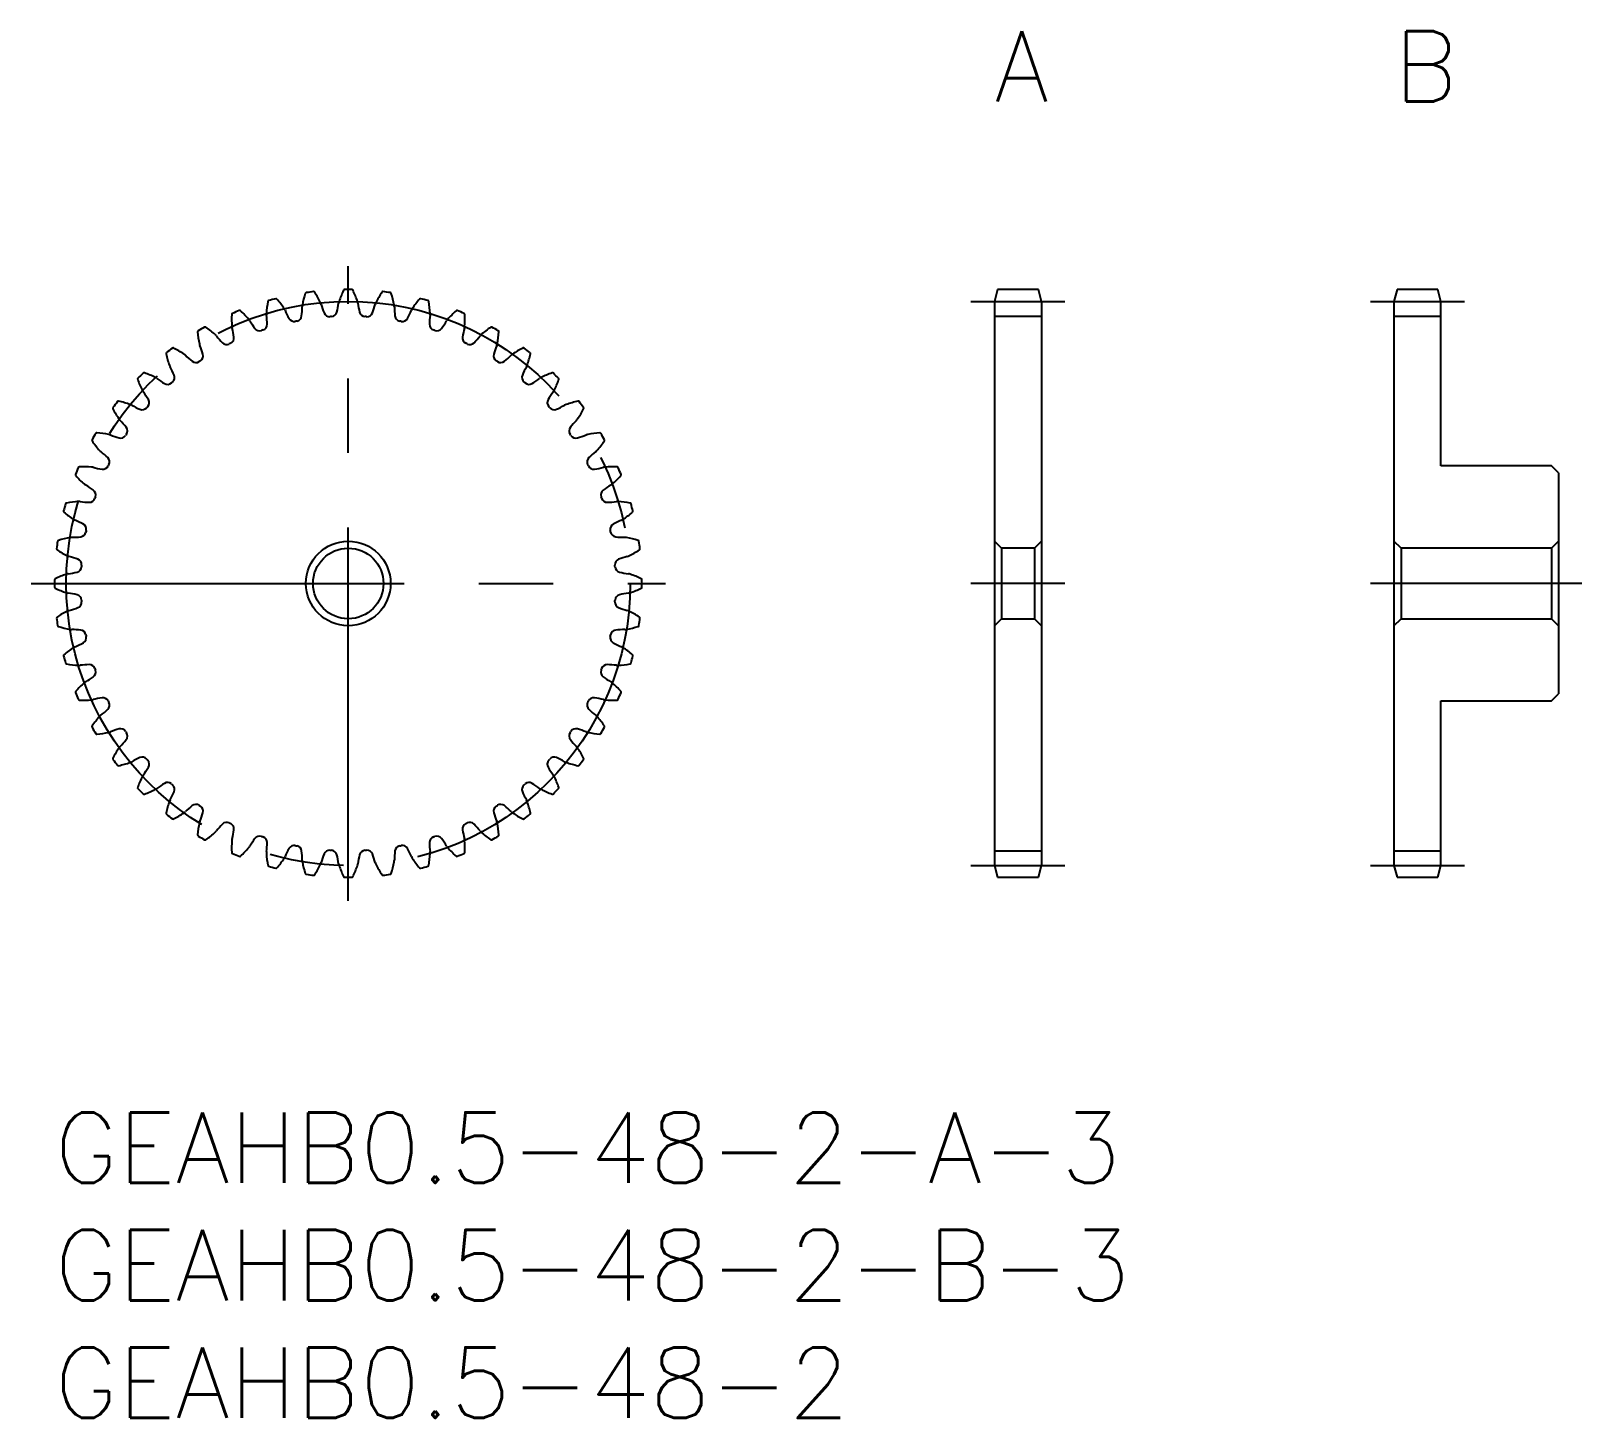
# Model space of a CAD drawing. Extents: x -1 to 65, y -13 to 46.
import ezdxf

# ---------------------------------------------------------------- set-up
doc = ezdxf.new("R2010")
doc.units = 0
doc.header["$LTSCALE"] = 0.5
doc.linetypes.add('CENTER', pattern=[50.8, 31.75, -6.35, 6.35, -6.35])
for name, color, linetype in [('MSM_CENTER', 1, 'CENTER'), ('MSM_CONTINUOUS', 7, 'CONTINUOUS'), ('MSM_PART_NUMBER', 7, 'CONTINUOUS')]:
    doc.layers.add(name, color=color, linetype=linetype)
doc.styles.get("Standard").update_dxf_attribs({"font": 'txt.shx', "height": 1, "bigfont": 'bigfont.shx'})

# ---------------------------------------------------------------- blocks, each defined once
blk = doc.blocks.new('*U2')
at = {"layer": 'MSM_PART_NUMBER'}
blk.add_text('GEAHB0.5-48-2-A-3', height=3, dxfattribs=at).set_placement((0, -3))
blk = doc.blocks.new('*U3')
at = {"layer": 'MSM_PART_NUMBER'}
blk.add_text('GEAHB0.5-48-2-B-3', height=3, dxfattribs=at).set_placement((0, -8))
blk = doc.blocks.new('*U5')
at = {"layer": 'MSM_PART_NUMBER'}
blk.add_text('GEAHB0.5-48-2', height=3, dxfattribs=at).set_placement((0, -13))
blk = doc.blocks.new('*U6')
at = {"layer": 'MSM_PART_NUMBER'}
blk.add_text('B', height=3, dxfattribs=at).set_placement((57, 43))
blk = doc.blocks.new('*U7')
at = {"layer": 'MSM_PART_NUMBER'}
blk.add_text('A', height=3, dxfattribs=at).set_placement((40, 43))

msp = doc.modelspace()

# ---------------------------------------------------------------- linework, layer by layer
at = {"layer": 'MSM_CENTER'}
for p, q in [((12.5, 9), (12.5, 36)), ((39, 34.5), (43, 34.5)), ((56, 34.5), (60, 34.5)), ((-1, 22.5), (26, 22.5)), ((43, 22.5), (39, 22.5)), ((65, 22.5), (56, 22.5)), ((39, 10.5), (43, 10.5)), ((56, 10.5), (60, 10.5))]:
    msp.add_line(p, q, dxfattribs=at)
msp.add_circle((12.5, 22.5), 12, dxfattribs=at)
at = {"layer": 'MSM_CONTINUOUS'}
for p, q in [((40.134, 35), (40, 34.5)), ((41.866, 35), (40.134, 35)), ((42, 34.5), (41.866, 35)), ((57.134, 35), (57, 34.5)), ((58.866, 35), (57.134, 35)), ((59, 34.5), (58.866, 35)), ((40, 34.5), (40, 10.5)), ((42, 34.5), (42, 10.5)), ((57, 34.5), (57, 10.5)), ((59, 27.5), (59, 34.5)), ((40, 33.875), (42, 33.875)), ((57, 33.875), (59, 33.875)), ((63.7, 27.5), (59, 27.5)), ((64, 27.2), (63.7, 27.5)), ((64, 27.2), (64, 17.8)), ((40.3, 24), (40, 24.3)), ((40.3, 24), (40.3, 21)), ((41.7, 24), (40.3, 24)), ((42, 24.3), (41.7, 24)), ((41.7, 24), (41.7, 21)), ((57.3, 24), (57, 24.3)), ((57.3, 24), (57.3, 21)), ((63.7, 24), (57.3, 24)), ((64, 24.3), (63.7, 24)), ((63.7, 24), (63.7, 21)), ((40, 20.7), (40.3, 21)), ((40.3, 21), (41.7, 21)), ((41.7, 21), (42, 20.7)), ((57, 20.7), (57.3, 21)), ((57.3, 21), (63.7, 21)), ((63.7, 21), (64, 20.7)), ((59, 10.5), (59, 17.5)), ((59, 17.5), (63.7, 17.5)), ((63.7, 17.5), (64, 17.8)), ((40, 11.125), (42, 11.125)), ((57, 11.125), (59, 11.125)), ((40, 10.5), (40.134, 10)), ((40.134, 10), (41.866, 10)), ((41.866, 10), (42, 10.5)), ((57, 10.5), (57.134, 10)), ((57.134, 10), (58.866, 10)), ((58.866, 10), (59, 10.5))]:
    msp.add_line(p, q, dxfattribs=at)
for radius in [1.8, 1.5]:
    msp.add_circle((12.5, 22.5), radius, dxfattribs=at)
for centre, radius, start, end in [((12.343, 34.949), 0.05, 90.72099, 154.51149), ((12.5, 22.5), 12.5, 89.27901, 90.72099), ((12.657, 34.949), 0.05, 25.48851, 89.27901), ((13.011, 33.765), 4, 169.51149, 176.875), ((9.127, 34.484), 0.05, 105.72099, 169.51149), ((12.5, 22.5), 12.5, 104.27901, 105.72099), ((9.429, 34.565), 0.05, 40.48851, 104.27901), ((6.425, 32.001), 4, 33.125, 40.48851), ((10.951, 34.264), 0.413, 169.375, 179.66073), ((14.477, 33.602), 4, 162.01149, 169.375), ((10.72, 34.822), 0.05, 98.22099, 162.01149), ((12.5, 22.5), 12.5, 96.77901, 98.22099), ((11.03, 34.863), 0.05, 32.98851, 96.77901), ((7.717, 32.712), 4, 25.625, 32.98851), ((10.951, 34.264), 0.413, 15.33927, 25.625), ((14.909, 35.355), 3.692, 195.42232, 201.41734), ((8.434, 34.93), 3.692, 346.08266, 352.07768), ((12.5, 34.365), 0.413, 161.875, 172.16073), ((15.909, 33.249), 4, 154.51149, 161.875), ((9.091, 33.249), 4, 18.125, 25.48851), ((12.5, 34.365), 0.413, 7.83927, 18.125), ((16.566, 34.93), 3.692, 187.92232, 193.91734), ((10.091, 35.355), 3.692, 338.58266, 344.57768), ((14.049, 34.264), 0.413, 154.375, 164.66073), ((17.283, 32.712), 4, 147.01149, 154.375), ((13.97, 34.863), 0.05, 83.22099, 147.01149), ((12.5, 22.5), 12.5, 81.77901, 83.22099), ((14.28, 34.822), 0.05, 17.98851, 81.77901), ((10.523, 33.602), 4, 10.625, 17.98851), ((14.049, 34.264), 0.413, 0.33927, 10.625), ((18.575, 32.001), 4, 139.51149, 146.875), ((15.571, 34.565), 0.05, 75.72099, 139.51142), ((12.5, 22.5), 12.5, 74.27901, 75.72099), ((15.873, 34.484), 0.05, 10.48851, 74.27901), ((11.989, 33.765), 4, 3.125, 10.48851), ((11.536, 33.736), 4, 177.01149, 184.375), ((7.591, 33.941), 0.05, 113.22099, 177.01149), ((12.5, 22.5), 12.5, 111.77901, 113.22099), ((7.881, 34.061), 0.05, 47.98851, 111.77901), ((5.237, 31.126), 4, 40.625, 47.98851), ((7.959, 33.462), 0.413, 30.33927, 40.625), ((11.5, 35.54), 3.692, 210.42232, 216.41734), ((9.429, 33.961), 0.413, 176.875, 187.16073), ((5.355, 33.454), 3.692, 1.08266, 7.07768), ((9.429, 33.961), 0.413, 22.83927, 33.125), ((13.211, 35.559), 3.692, 202.92232, 208.91734), ((10.197, 33.895), 0.25, 208.91734, 281.42397), ((12.5, 22.5), 11.375, 101.076, 101.424), ((10.267, 33.908), 0.25, 281.076, 353.58266), ((6.846, 34.293), 3.692, 353.58266, 359.57768), ((11.704, 34.098), 0.25, 201.41734, 273.92397), ((12.5, 22.5), 11.375, 93.576, 93.924), ((11.775, 34.102), 0.25, 273.576, 346.08266), ((13.225, 34.102), 0.25, 193.91734, 266.42401), ((12.5, 22.5), 11.375, 86.076, 86.42399), ((13.296, 34.098), 0.25, 266.076, 338.58266), ((18.154, 34.293), 3.692, 180.42232, 186.41734), ((14.733, 33.908), 0.25, 186.41734, 258.92398), ((12.5, 22.5), 11.375, 78.576, 78.924), ((14.803, 33.895), 0.25, 258.576, 331.08266), ((11.789, 35.559), 3.692, 331.08266, 337.07768), ((15.571, 33.961), 0.413, 146.87499, 157.16073), ((19.645, 33.454), 3.692, 172.92232, 178.91734), ((15.571, 33.961), 0.413, 352.83927, 3.125), ((13.5, 35.54), 3.692, 323.58266, 329.57768), ((17.041, 33.462), 0.413, 139.375, 149.66073), ((19.763, 31.126), 4, 132.01149, 139.375), ((17.119, 34.061), 0.05, 68.22099, 132.01149), ((12.5, 22.5), 12.5, 66.77901, 68.22099), ((17.409, 33.941), 0.05, 2.98851, 66.77901), ((13.464, 33.736), 4, 355.625, 2.98851), ((6.14, 33.203), 0.05, 120.72099, 184.51149), ((10.078, 33.514), 4, 184.51149, 191.875), ((12.5, 22.5), 12.5, 119.27901, 120.72099), ((6.411, 33.359), 0.05, 55.48851, 119.27901), ((4.173, 30.105), 4, 48.125, 55.48851), ((6.567, 32.775), 0.413, 37.83927, 48.125), ((9.806, 35.298), 3.692, 217.92232, 223.91734), ((7.959, 33.462), 0.413, 184.375, 194.66073), ((3.986, 32.428), 3.692, 8.58266, 14.57768), ((8.73, 33.497), 0.25, 216.41734, 288.92397), ((12.5, 22.5), 11.375, 108.576, 108.924), ((8.797, 33.519), 0.25, 288.576, 1.08266), ((16.203, 33.519), 0.25, 178.91734, 251.42398), ((12.5, 22.5), 11.375, 71.076, 71.424), ((16.27, 33.497), 0.25, 251.07604, 323.58266), ((21.014, 32.428), 3.692, 165.42232, 171.41734), ((17.041, 33.462), 0.413, 345.33927, 355.625), ((15.194, 35.298), 3.692, 316.08266, 322.07768), ((18.433, 32.775), 0.413, 131.875, 142.16073), ((20.827, 30.105), 4, 124.51149, 131.875), ((18.589, 33.359), 0.05, 60.72099, 124.51156), ((12.5, 22.5), 12.5, 59.27901, 60.72099), ((14.922, 33.514), 4, 348.125, 355.48851), ((18.86, 33.203), 0.05, 355.48851, 59.27901), ((12.5, 22.5), 12.5, 126.77901, 128.22099), ((5.046, 32.472), 0.05, 62.98851, 126.77901), ((3.252, 28.953), 4, 55.625, 62.98851), ((6.567, 32.775), 0.413, 191.875, 202.16073), ((2.763, 31.232), 3.692, 16.08266, 22.07768), ((7.327, 32.91), 0.25, 223.91734, 296.42397), ((12.5, 22.5), 11.375, 116.076, 116.424), ((7.39, 32.942), 0.25, 296.076, 8.58266), ((17.61, 32.942), 0.25, 171.41734, 243.92398), ((12.5, 22.5), 11.375, 63.576, 63.924), ((17.673, 32.91), 0.25, 243.57604, 316.08266), ((22.237, 31.232), 3.692, 157.92232, 163.91734), ((18.433, 32.775), 0.413, 337.83927, 348.125), ((21.748, 28.953), 4, 117.01149, 124.375), ((19.954, 32.472), 0.05, 53.22099, 117.01149), ((12.5, 22.5), 12.5, 51.77901, 53.22099), ((4.797, 32.281), 0.05, 128.22099, 192.01149), ((8.661, 33.103), 4, 192.01149, 199.375), ((5.277, 31.913), 0.413, 199.375, 209.66073), ((1.707, 29.886), 3.692, 23.58266, 29.57768), ((5.277, 31.913), 0.413, 45.33927, 55.625), ((8.159, 34.837), 3.692, 225.42232, 231.41734), ((6.012, 32.146), 0.25, 231.41734, 303.92397), ((12.5, 22.5), 11.375, 123.576, 123.924), ((6.071, 32.185), 0.25, 303.576, 16.08266), ((18.929, 32.185), 0.25, 163.91734, 236.42401), ((12.5, 22.5), 11.375, 56.076, 56.42399), ((18.988, 32.146), 0.25, 236.076, 308.58266), ((16.841, 34.837), 3.692, 308.58266, 314.57768), ((19.723, 31.913), 0.413, 124.375, 134.66073), ((23.293, 29.886), 3.692, 150.42232, 156.41734), ((19.723, 31.913), 0.413, 330.33927, 340.625), ((16.339, 33.103), 4, 340.625, 347.98851), ((20.203, 32.281), 0.05, 347.98851, 51.77901), ((3.586, 31.192), 0.05, 135.72099, 199.51149), ((7.31, 32.511), 4, 199.51149, 206.875), ((12.5, 22.5), 12.5, 134.27901, 135.72099), ((3.808, 31.414), 0.05, 70.48851, 134.27901), ((2.489, 27.69), 4, 63.125, 70.48851), ((4.11, 30.89), 0.413, 52.83927, 63.125), ((6.586, 34.165), 3.692, 232.92232, 238.91734), ((4.809, 31.217), 0.25, 238.91734, 311.42397), ((12.5, 22.5), 11.375, 131.076, 131.424), ((4.862, 31.263), 0.25, 311.076, 23.58266), ((20.138, 31.263), 0.25, 156.41734, 228.92401), ((12.5, 22.5), 11.375, 48.576, 48.92399), ((20.191, 31.217), 0.25, 228.576, 301.08266), ((18.414, 34.165), 3.692, 301.08266, 307.07768), ((20.89, 30.89), 0.413, 116.875, 127.16073), ((22.511, 27.69), 4, 109.51149, 116.875), ((21.192, 31.414), 0.05, 45.72099, 109.51149), ((12.5, 22.5), 12.5, 44.27901, 45.72099), ((17.69, 32.511), 4, 333.125, 340.48851), ((21.414, 31.192), 0.05, 340.48851, 44.27901), ((4.11, 30.89), 0.413, 206.875, 217.16073), ((0.835, 28.414), 3.692, 31.08266, 37.07768), ((24.165, 28.414), 3.692, 142.92232, 148.91734), ((20.89, 30.89), 0.413, 322.83927, 333.125), ((2.528, 29.954), 0.05, 143.22099, 207.01149), ((6.047, 31.748), 4, 207.01149, 214.375), ((12.5, 22.5), 12.5, 141.77901, 143.22099), ((2.719, 30.203), 0.05, 77.98851, 141.77901), ((1.897, 26.339), 4, 70.625, 77.98851), ((3.087, 29.723), 0.413, 60.33927, 70.625), ((5.114, 33.293), 3.692, 240.42232, 246.41734), ((3.737, 30.138), 0.25, 246.41734, 318.92397), ((12.5, 22.5), 11.375, 138.576, 138.924), ((3.783, 30.191), 0.25, 318.576, 31.08266), ((21.217, 30.191), 0.25, 148.91734, 221.42398), ((12.5, 22.5), 11.375, 41.076, 41.424), ((21.263, 30.138), 0.25, 221.076, 293.58266), ((19.886, 33.293), 3.692, 293.58266, 299.57768), ((21.913, 29.723), 0.413, 109.375, 119.66073), ((23.103, 26.339), 4, 102.01149, 109.375), ((18.953, 31.748), 4, 325.625, 332.98851), ((22.281, 30.203), 0.05, 38.22099, 102.01156), ((12.5, 22.5), 12.5, 36.77901, 38.22099), ((22.472, 29.954), 0.05, 332.98851, 36.77901), ((3.087, 29.723), 0.413, 214.375, 224.66073), ((0.163, 26.841), 3.692, 38.58266, 44.57768), ((2.854, 28.988), 0.25, 326.076, 38.58266), ((22.146, 28.988), 0.25, 141.41734, 213.92398), ((24.837, 26.841), 3.692, 135.42232, 141.41734), ((21.913, 29.723), 0.413, 315.33927, 325.625), ((1.641, 28.589), 0.05, 150.72099, 214.51149), ((12.5, 22.5), 12.5, 149.27901, 150.72099), ((4.895, 30.827), 4, 214.51149, 221.875), ((1.797, 28.86), 0.05, 85.48851, 149.27901), ((1.486, 24.922), 4, 78.125, 85.48851), ((2.225, 28.433), 0.413, 67.83927, 78.125), ((3.768, 32.237), 3.692, 247.92232, 253.91734), ((2.815, 28.929), 0.25, 253.91734, 326.42397), ((12.5, 22.5), 11.375, 146.076, 146.424), ((12.5, 22.5), 11.375, 33.576, 33.924), ((22.185, 28.929), 0.25, 213.576, 286.08266), ((21.232, 32.237), 3.692, 286.08266, 292.07768), ((22.775, 28.433), 0.413, 101.875, 112.16073), ((23.514, 24.922), 4, 94.51149, 101.875), ((20.105, 30.827), 4, 318.125, 325.48851), ((23.203, 28.86), 0.05, 30.72099, 94.51149), ((12.5, 22.5), 12.5, 29.27901, 30.72099), ((23.359, 28.589), 0.05, 325.48851, 29.27901), ((2.225, 28.433), 0.413, 221.875, 232.16073), ((-0.298, 25.194), 3.692, 46.08266, 52.07768), ((2.09, 27.673), 0.25, 333.576, 46.08266), ((22.91, 27.673), 0.25, 133.91734, 206.42398), ((25.298, 25.194), 3.692, 127.92232, 133.91734), ((22.775, 28.433), 0.413, 307.83927, 318.125), ((0.939, 27.119), 0.05, 158.22099, 222.01149), ((12.5, 22.5), 12.5, 156.77901, 158.22099), ((3.874, 29.763), 4, 222.01149, 229.375), ((1.059, 27.409), 0.05, 92.98851, 156.77874), ((1.264, 23.464), 4, 85.625, 92.98851), ((1.538, 27.041), 0.413, 75.33927, 85.625), ((2.572, 31.014), 3.692, 255.42232, 261.41734), ((2.058, 27.61), 0.25, 261.41734, 333.92397), ((12.5, 22.5), 11.375, 153.576, 153.924), ((12.5, 22.5), 11.375, 26.076, 26.424), ((22.942, 27.61), 0.25, 206.076, 278.58266), ((22.428, 31.014), 3.692, 278.58266, 284.57768), ((23.462, 27.041), 0.413, 94.375, 104.66073), ((23.736, 23.464), 4, 87.01149, 94.375), ((21.126, 29.763), 4, 310.625, 317.98851), ((23.941, 27.409), 0.05, 23.22099, 87.01156), ((12.5, 22.5), 12.5, 21.77901, 23.22099), ((24.061, 27.119), 0.05, 317.98851, 21.77901), ((1.538, 27.041), 0.413, 229.375, 239.66073), ((-0.54, 23.5), 3.692, 53.58266, 59.57768), ((1.503, 26.27), 0.25, 341.076, 53.58266), ((23.497, 26.27), 0.25, 126.41734, 198.92398), ((25.54, 23.5), 3.692, 120.42232, 126.41734), ((23.462, 27.041), 0.413, 300.33927, 310.625), ((12.5, 22.5), 12.5, 164.27901, 165.72099), ((0.516, 25.873), 0.05, 100.48851, 164.27874), ((1.235, 21.989), 4, 93.125, 100.48851), ((1.039, 25.571), 0.413, 82.83927, 93.125), ((1.546, 29.645), 3.692, 262.92232, 268.91734), ((1.481, 26.203), 0.25, 268.91734, 341.42398), ((12.5, 22.5), 11.375, 161.076, 161.424), ((12.5, 22.5), 11.375, 18.576, 18.924), ((23.519, 26.203), 0.25, 198.576, 271.08266), ((23.454, 29.645), 3.692, 271.08266, 277.07768), ((23.961, 25.571), 0.413, 86.875, 97.16073), ((23.765, 21.989), 4, 79.51149, 86.875), ((24.484, 25.873), 0.05, 15.72099, 79.51149), ((12.5, 22.5), 12.5, 14.27901, 15.72099), ((0.435, 25.571), 0.05, 165.72099, 229.51149), ((2.999, 28.575), 4, 229.51149, 236.875), ((1.039, 25.571), 0.413, 236.875, 247.16073), ((-0.559, 21.789), 3.692, 61.08266, 67.07768), ((25.559, 21.789), 3.692, 112.92232, 118.91734), ((23.961, 25.571), 0.413, 292.83927, 303.125), ((22.001, 28.575), 4, 303.125, 310.48851), ((24.565, 25.571), 0.05, 310.48851, 14.27901), ((1.398, 20.523), 4, 100.625, 107.98851), ((0.736, 24.049), 0.413, 90.33927, 100.625), ((0.707, 28.154), 3.692, 270.42232, 276.41734), ((1.092, 24.733), 0.25, 276.41734, 348.92397), ((1.105, 24.803), 0.25, 348.576, 61.08266), ((12.5, 22.5), 11.375, 168.576, 168.924), ((23.895, 24.803), 0.25, 118.91734, 191.42398), ((12.5, 22.5), 11.375, 11.076, 11.424), ((23.908, 24.733), 0.25, 191.076, 263.58266), ((24.293, 28.154), 3.692, 263.58266, 269.57768), ((24.264, 24.049), 0.413, 79.375, 89.66073), ((23.602, 20.523), 4, 72.01149, 79.375), ((12.5, 22.5), 12.5, 171.77901, 173.22099), ((0.137, 23.97), 0.05, 173.22099, 237.01149), ((2.288, 27.283), 4, 237.01149, 244.375), ((0.178, 24.28), 0.05, 107.98851, 171.77901), ((22.712, 27.283), 4, 295.625, 302.98851), ((24.822, 24.28), 0.05, 8.22099, 72.01149), ((12.5, 22.5), 12.5, 6.77901, 8.22099), ((24.863, 23.97), 0.05, 302.98851, 6.77901), ((0.736, 24.049), 0.413, 244.375, 254.66073), ((-0.355, 20.091), 3.692, 68.58266, 74.57768), ((0.898, 23.225), 0.25, 283.91734, 356.42398), ((0.902, 23.296), 0.25, 356.076, 68.58266), ((12.5, 22.5), 11.375, 176.076, 176.424), ((24.098, 23.296), 0.25, 111.41734, 183.92398), ((12.5, 22.5), 11.375, 3.576, 3.924), ((24.102, 23.225), 0.25, 183.576, 256.08266), ((25.355, 20.091), 3.692, 105.42232, 111.41734), ((24.264, 24.049), 0.413, 285.33927, 295.625), ((12.5, 22.5), 12.5, 179.27901, 180.72099), ((0.051, 22.657), 0.05, 115.48851, 179.27901), ((1.751, 19.091), 4, 108.125, 115.48851), ((0.635, 22.5), 0.413, 97.83927, 108.125), ((0.07, 26.566), 3.692, 277.92232, 283.91734), ((24.93, 26.566), 3.692, 256.08266, 262.07768), ((24.365, 22.5), 0.413, 71.875, 82.16073), ((23.249, 19.091), 4, 64.51149, 71.875), ((24.949, 22.657), 0.05, 0.72099, 64.51149), ((12.5, 22.5), 12.5, 359.27901, 0.72099), ((0.051, 22.343), 0.05, 180.72099, 244.51149), ((1.751, 25.909), 4, 244.51149, 251.875), ((0.635, 22.5), 0.413, 251.875, 262.16073), ((0.07, 18.434), 3.692, 76.08266, 82.07768), ((0.898, 21.775), 0.25, 3.576, 76.08266), ((12.5, 22.5), 11.375, 183.576, 183.924), ((12.5, 22.5), 11.375, 356.076, 356.424), ((24.102, 21.775), 0.25, 103.91734, 176.42398), ((24.93, 18.434), 3.692, 97.92232, 103.91734), ((24.365, 22.5), 0.413, 277.83927, 288.125), ((23.249, 25.909), 4, 288.125, 295.48851), ((24.949, 22.343), 0.05, 295.48851, 359.27901), ((2.288, 17.717), 4, 115.625, 122.98851), ((0.736, 20.951), 0.413, 105.33927, 115.625), ((-0.355, 24.909), 3.692, 285.42232, 291.41734), ((0.902, 21.704), 0.25, 291.41734, 3.92398), ((24.098, 21.704), 0.25, 176.076, 248.58266), ((25.355, 24.909), 3.692, 248.58266, 254.57768), ((24.264, 20.951), 0.413, 64.375, 74.66073), ((22.712, 17.717), 4, 57.01149, 64.375), ((0.137, 21.03), 0.05, 122.98851, 186.77901), ((12.5, 22.5), 12.5, 186.77901, 188.22099), ((0.178, 20.72), 0.05, 188.22099, 252.01149), ((1.398, 24.477), 4, 252.01149, 259.375), ((0.736, 20.951), 0.413, 259.375, 269.66073), ((0.707, 16.846), 3.692, 83.58266, 89.57768), ((1.092, 20.267), 0.25, 11.076, 83.58266), ((23.908, 20.267), 0.25, 96.41734, 168.92398), ((24.293, 16.846), 3.692, 90.42232, 96.41734), ((24.264, 20.951), 0.413, 270.33927, 280.625), ((23.602, 24.477), 4, 280.625, 287.98851), ((24.822, 20.72), 0.05, 287.98851, 351.77901), ((12.5, 22.5), 12.5, 351.77901, 353.22099), ((24.863, 21.03), 0.05, 353.22099, 57.01156), ((1.039, 19.429), 0.413, 112.83927, 123.125), ((-0.559, 23.211), 3.692, 292.92232, 298.91734), ((1.105, 20.197), 0.25, 298.91734, 11.42398), ((12.5, 22.5), 11.375, 191.076, 191.424), ((23.895, 20.197), 0.25, 168.576, 241.08266), ((12.5, 22.5), 11.375, 348.576, 348.924), ((25.559, 23.211), 3.692, 241.08266, 247.07768), ((23.961, 19.429), 0.413, 56.875, 67.16073), ((0.435, 19.429), 0.05, 130.48851, 194.27901), ((12.5, 22.5), 12.5, 194.27901, 195.72099), ((2.999, 16.425), 4, 123.125, 130.48851), ((22.001, 16.425), 4, 49.51149, 56.875), ((12.5, 22.5), 12.5, 344.27901, 345.72099), ((24.565, 19.429), 0.05, 345.72099, 49.51149), ((0.516, 19.127), 0.05, 195.72099, 259.51149), ((1.235, 23.011), 4, 259.51149, 266.875), ((1.039, 19.429), 0.413, 266.875, 277.16073), ((1.546, 15.355), 3.692, 91.08266, 97.07768), ((-0.54, 21.5), 3.692, 300.42232, 306.41734), ((1.481, 18.797), 0.25, 18.576, 91.08266), ((1.503, 18.73), 0.25, 306.41734, 18.92398), ((12.5, 22.5), 11.375, 198.576, 198.924), ((23.497, 18.73), 0.25, 161.07604, 233.58266), ((12.5, 22.5), 11.375, 341.076, 341.424), ((23.519, 18.797), 0.25, 88.91734, 161.42398), ((25.54, 21.5), 3.692, 233.58266, 239.57768), ((23.454, 15.355), 3.692, 82.92232, 88.91734), ((23.961, 19.429), 0.413, 262.83927, 273.125), ((23.765, 23.011), 4, 273.125, 280.48851), ((24.484, 19.127), 0.05, 280.48851, 344.27901), ((0.939, 17.881), 0.05, 137.98851, 201.77901), ((12.5, 22.5), 12.5, 201.77901, 203.22099), ((3.874, 15.237), 4, 130.625, 137.98851), ((1.538, 17.959), 0.413, 120.33927, 130.625), ((23.462, 17.959), 0.413, 49.375, 59.66073), ((21.126, 15.237), 4, 42.01149, 49.375), ((12.5, 22.5), 12.5, 336.77901, 338.22099), ((24.061, 17.881), 0.05, 338.22099, 42.01149), ((1.059, 17.591), 0.05, 203.22099, 267.01149), ((1.264, 21.536), 4, 267.01149, 274.375), ((1.538, 17.959), 0.413, 274.375, 284.66073), ((2.572, 13.986), 3.692, 98.58266, 104.57768), ((2.058, 17.39), 0.25, 26.076, 98.58266), ((2.09, 17.327), 0.25, 313.91734, 26.42398), ((12.5, 22.5), 11.375, 206.076, 206.424), ((22.91, 17.327), 0.25, 153.576, 226.08266), ((12.5, 22.5), 11.375, 333.576, 333.924), ((22.942, 17.39), 0.25, 81.41734, 153.92398), ((22.428, 13.986), 3.692, 75.42232, 81.41734), ((23.462, 17.959), 0.413, 255.33927, 265.625), ((23.736, 21.536), 4, 265.625, 272.98851), ((23.941, 17.591), 0.05, 272.98851, 336.77901), ((4.895, 14.173), 4, 138.125, 145.48851), ((2.225, 16.567), 0.413, 127.83927, 138.125), ((-0.298, 19.806), 3.692, 307.92232, 313.91734), ((25.298, 19.806), 3.692, 226.08266, 232.07768), ((22.775, 16.567), 0.413, 41.875, 52.16073), ((20.105, 14.173), 4, 34.51149, 41.875), ((1.641, 16.411), 0.05, 145.48851, 209.27901), ((12.5, 22.5), 12.5, 209.27901, 210.72099), ((1.797, 16.14), 0.05, 210.72099, 274.51149), ((1.486, 20.078), 4, 274.51149, 281.875), ((2.225, 16.567), 0.413, 281.875, 292.16073), ((3.768, 12.763), 3.692, 106.08266, 112.07768), ((2.815, 16.071), 0.25, 33.576, 106.08266), ((0.163, 18.159), 3.692, 315.42232, 321.41734), ((12.5, 22.5), 11.375, 213.576, 213.924), ((2.854, 16.012), 0.25, 321.41734, 33.92398), ((22.146, 16.012), 0.25, 146.076, 218.58266), ((12.5, 22.5), 11.375, 326.076, 326.424), ((24.837, 18.159), 3.692, 218.58266, 224.57768), ((22.185, 16.071), 0.25, 73.91734, 146.42398), ((21.232, 12.763), 3.692, 67.92232, 73.91734), ((22.775, 16.567), 0.413, 247.83927, 258.125), ((23.514, 20.078), 4, 258.125, 265.48851), ((23.203, 16.14), 0.05, 265.48851, 329.27901), ((12.5, 22.5), 12.5, 329.27901, 330.72099), ((23.359, 16.411), 0.05, 330.72099, 34.51149), ((6.047, 13.252), 4, 145.625, 152.98851), ((3.087, 15.277), 0.413, 135.33927, 145.625), ((21.913, 15.277), 0.413, 34.375, 44.66073), ((18.953, 13.252), 4, 27.01149, 34.375), ((2.528, 15.046), 0.05, 152.98851, 216.77901), ((12.5, 22.5), 12.5, 216.77901, 218.22099), ((2.719, 14.797), 0.05, 218.22099, 282.01149), ((1.897, 18.661), 4, 282.01149, 289.375), ((3.087, 15.277), 0.413, 289.375, 299.66073), ((5.114, 11.707), 3.692, 113.58266, 119.57768), ((3.737, 14.862), 0.25, 41.076, 113.58266), ((0.835, 16.586), 3.692, 322.92232, 328.91734), ((12.5, 22.5), 11.375, 221.076, 221.424), ((3.783, 14.809), 0.25, 328.91734, 41.42398), ((21.217, 14.809), 0.25, 138.57604, 211.08266), ((24.165, 16.586), 3.692, 211.08266, 217.07768), ((12.5, 22.5), 11.375, 318.576, 318.924), ((21.263, 14.862), 0.25, 66.41734, 138.92398), ((19.886, 11.707), 3.692, 60.42232, 66.41734), ((21.913, 15.277), 0.413, 240.33927, 250.625), ((23.103, 18.661), 4, 250.625, 257.98851), ((22.281, 14.797), 0.05, 257.98851, 321.77901), ((12.5, 22.5), 12.5, 321.77901, 323.22099), ((22.472, 15.046), 0.05, 323.22099, 27.01149), ((7.31, 12.489), 4, 153.125, 160.48851), ((4.11, 14.11), 0.413, 142.83927, 153.125), ((6.586, 10.835), 3.692, 121.08266, 127.07768), ((4.809, 13.783), 0.25, 48.576, 121.08266), ((12.5, 22.5), 11.375, 228.576, 228.924), ((4.862, 13.737), 0.25, 336.41734, 48.92398), ((20.138, 13.737), 0.25, 131.07604, 203.58266), ((12.5, 22.5), 11.375, 311.076, 311.424), ((20.191, 13.783), 0.25, 58.91734, 131.42398), ((18.414, 10.835), 3.692, 52.92232, 58.91734), ((20.89, 14.11), 0.413, 26.875, 37.16073), ((17.69, 12.489), 4, 19.51149, 26.875), ((3.586, 13.808), 0.05, 160.48851, 224.27901), ((12.5, 22.5), 12.5, 224.27901, 225.72099), ((3.808, 13.586), 0.05, 225.72099, 289.51149), ((2.489, 17.31), 4, 289.51149, 296.875), ((4.11, 14.11), 0.413, 296.875, 307.16073), ((8.661, 11.897), 4, 160.625, 167.98851), ((5.277, 13.087), 0.413, 150.33927, 160.625), ((1.707, 15.114), 3.692, 330.42232, 336.41734), ((23.293, 15.114), 3.692, 203.58266, 209.57768), ((19.723, 13.087), 0.413, 19.375, 29.66073), ((16.339, 11.897), 4, 12.01149, 19.375), ((20.89, 14.11), 0.413, 232.83927, 243.125), ((22.511, 17.31), 4, 243.125, 250.48851), ((21.192, 13.586), 0.05, 250.48851, 314.27901), ((12.5, 22.5), 12.5, 314.27901, 315.72099), ((21.414, 13.808), 0.05, 315.72099, 19.51149), ((4.797, 12.719), 0.05, 167.98851, 231.77901), ((12.5, 22.5), 12.5, 231.77901, 233.22099), ((3.252, 16.047), 4, 297.01149, 304.375), ((5.277, 13.087), 0.413, 304.375, 314.66073), ((8.159, 10.163), 3.692, 128.58266, 134.57768), ((6.012, 12.854), 0.25, 56.076, 128.58266), ((12.5, 22.5), 11.375, 236.076, 236.424), ((2.763, 13.768), 3.692, 337.92232, 343.91734), ((6.071, 12.815), 0.25, 343.91734, 56.42398), ((18.929, 12.815), 0.25, 123.57604, 196.08266), ((22.237, 13.768), 3.692, 196.08266, 202.07768), ((12.5, 22.5), 11.375, 303.576, 303.924), ((18.988, 12.854), 0.25, 51.41734, 123.92398), ((16.841, 10.163), 3.692, 45.42232, 51.41734), ((19.723, 13.087), 0.413, 225.33927, 235.625), ((21.748, 16.047), 4, 235.625, 242.98851), ((12.5, 22.5), 12.5, 306.77901, 308.22099), ((20.203, 12.719), 0.05, 308.22099, 12.01149), ((5.046, 12.528), 0.05, 233.22099, 297.01149), ((10.078, 11.486), 4, 168.125, 175.48851), ((6.567, 12.225), 0.413, 157.83927, 168.125), ((4.173, 14.895), 4, 304.51149, 311.875), ((6.567, 12.225), 0.413, 311.875, 322.16073), ((9.806, 9.702), 3.692, 136.08266, 142.07768), ((7.327, 12.09), 0.25, 63.576, 136.08266), ((12.5, 22.5), 11.375, 243.576, 243.924), ((7.39, 12.058), 0.25, 351.41734, 63.92398), ((3.986, 12.572), 3.692, 345.42232, 351.41734), ((17.61, 12.058), 0.25, 116.07604, 188.58266), ((21.014, 12.572), 3.692, 188.58266, 194.57768), ((12.5, 22.5), 11.375, 296.076, 296.424), ((17.673, 12.09), 0.25, 43.91734, 116.42398), ((15.194, 9.702), 3.692, 37.92232, 43.91734), ((18.433, 12.225), 0.413, 217.83927, 228.125), ((20.827, 14.895), 4, 228.125, 235.48851), ((18.433, 12.225), 0.413, 11.875, 22.16073), ((14.922, 11.486), 4, 4.51149, 11.875), ((19.954, 12.528), 0.05, 242.98851, 306.77901), ((6.14, 11.797), 0.05, 175.48851, 239.27901), ((12.5, 22.5), 12.5, 239.27901, 240.72099), ((6.411, 11.641), 0.05, 240.72099, 304.51149), ((11.536, 11.264), 4, 175.625, 182.98851), ((7.959, 11.538), 0.413, 165.33927, 175.625), ((5.237, 13.874), 4, 312.01149, 319.375), ((7.959, 11.538), 0.413, 319.375, 329.66073), ((11.5, 9.46), 3.692, 143.58266, 149.57768), ((8.73, 11.503), 0.25, 71.076, 143.58266), ((12.5, 22.5), 11.375, 251.076, 251.424), ((8.797, 11.481), 0.25, 358.91734, 71.42398), ((5.355, 11.546), 3.692, 352.92232, 358.91734), ((13.211, 9.441), 3.692, 151.08266, 157.07768), ((10.197, 11.105), 0.25, 78.576, 151.08266), ((12.5, 22.5), 11.375, 258.576, 258.924), ((10.267, 11.092), 0.25, 6.41734, 78.92398), ((14.733, 11.092), 0.25, 101.076, 173.58266), ((12.5, 22.5), 11.375, 281.076, 281.424), ((14.803, 11.105), 0.25, 28.91734, 101.42398), ((11.789, 9.441), 3.692, 22.92232, 28.91734), ((16.203, 11.481), 0.25, 108.576, 181.08266), ((19.645, 11.546), 3.692, 181.08266, 187.07768), ((12.5, 22.5), 11.375, 288.576, 288.924), ((16.27, 11.503), 0.25, 36.41734, 108.92398), ((13.5, 9.46), 3.692, 30.42232, 36.41734), ((17.041, 11.538), 0.413, 210.33927, 220.625), ((19.763, 13.874), 4, 220.625, 227.98851), ((17.041, 11.538), 0.413, 4.375, 14.66073), ((13.464, 11.264), 4, 357.01149, 4.375), ((18.589, 11.641), 0.05, 235.48851, 299.27901), ((12.5, 22.5), 12.5, 299.27901, 300.72099), ((18.86, 11.797), 0.05, 300.72099, 4.51149), ((7.591, 11.059), 0.05, 182.98851, 246.77901), ((12.5, 22.5), 12.5, 246.77901, 248.22099), ((7.881, 10.939), 0.05, 248.22099, 312.01149), ((9.429, 11.039), 0.413, 172.83927, 183.125), ((13.011, 11.235), 4, 183.125, 190.48851), ((6.425, 12.999), 4, 319.51149, 326.875), ((9.429, 11.039), 0.413, 326.875, 337.16073), ((6.846, 10.707), 3.692, 0.42232, 6.41734), ((10.951, 10.736), 0.413, 180.33927, 190.625), ((14.477, 11.398), 4, 190.625, 197.98851), ((10.951, 10.736), 0.413, 334.375, 344.66073), ((14.909, 9.645), 3.692, 158.58266, 164.57768), ((11.704, 10.902), 0.25, 86.07604, 158.58266), ((12.5, 22.5), 11.375, 266.076, 266.424), ((11.775, 10.898), 0.25, 13.91734, 86.42398), ((8.434, 10.07), 3.692, 7.92232, 13.91734), ((12.5, 10.635), 0.413, 187.83927, 198.125), ((12.5, 10.635), 0.413, 341.875, 352.16073), ((16.566, 10.07), 3.692, 166.08266, 172.07768), ((13.225, 10.898), 0.25, 93.57604, 166.08266), ((12.5, 22.5), 11.375, 273.576, 273.924), ((13.296, 10.902), 0.25, 21.41734, 93.92398), ((10.091, 9.645), 3.692, 15.42232, 21.41734), ((14.049, 10.736), 0.413, 195.33927, 205.625), ((10.523, 11.398), 4, 342.01149, 349.375), ((14.049, 10.736), 0.413, 349.375, 359.66073), ((18.154, 10.707), 3.692, 173.58266, 179.57768), ((15.571, 11.039), 0.413, 202.83927, 213.125), ((18.575, 12.999), 4, 213.125, 220.48851), ((11.989, 11.235), 4, 349.51149, 356.875), ((15.571, 11.039), 0.413, 356.875, 7.16073), ((17.119, 10.939), 0.05, 227.98851, 291.77901), ((12.5, 22.5), 12.5, 291.77901, 293.22099), ((17.409, 11.059), 0.05, 293.22099, 357.01149), ((9.127, 10.516), 0.05, 190.48851, 254.27901), ((12.5, 22.5), 12.5, 254.27901, 255.72099), ((9.429, 10.435), 0.05, 255.72099, 319.51149), ((10.72, 10.178), 0.05, 197.98851, 261.77901), ((12.5, 22.5), 12.5, 261.77901, 263.22099), ((11.03, 10.137), 0.05, 263.22099, 327.01149), ((7.717, 12.288), 4, 327.01149, 334.375), ((15.909, 11.751), 4, 198.125, 205.48851), ((12.343, 10.051), 0.05, 205.48851, 269.27901), ((12.5, 22.5), 12.5, 269.27901, 270.72099), ((12.657, 10.051), 0.05, 270.72099, 334.51149), ((9.091, 11.751), 4, 334.51149, 341.875), ((17.283, 12.288), 4, 205.625, 212.98851), ((13.97, 10.137), 0.05, 212.98851, 276.77901), ((12.5, 22.5), 12.5, 276.77901, 278.22099), ((14.28, 10.178), 0.05, 278.22099, 342.01149), ((15.571, 10.435), 0.05, 220.48851, 284.27901), ((12.5, 22.5), 12.5, 284.27901, 285.72099), ((15.873, 10.516), 0.05, 285.72099, 349.51149)]:
    msp.add_arc(centre, radius, start, end, dxfattribs=at)

# ---------------------------------------------------------------- block references
for name in ['*U7', '*U6', '*U2', '*U3', '*U5']:
    msp.add_blockref(name, (0, 0), dxfattribs=at)

doc.saveas('drawing.dxf')
